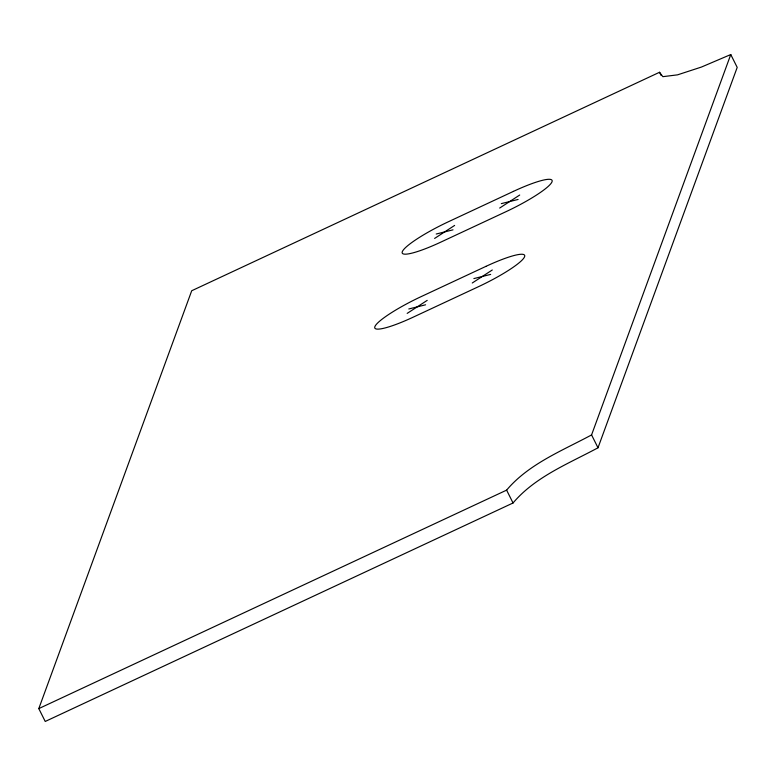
<?xml version="1.0" encoding="UTF-8"?>
<svg xmlns="http://www.w3.org/2000/svg" width="776" height="776" viewBox="0 0 776 776"><rect width="100%" height="100%" fill="white"/><g stroke="black" fill="none" stroke-linecap="round" stroke-linejoin="round"><path stroke-width="1.16" d="M38.8 708.604L191.711 290.748L659.532 72.275L662.85 76.669L677.555 74.845L701.407 67.066L730.769 54.543L737.2 67.396L598.005 447.781C568.488 463.67 535.12 476.803 513.043 502.984L45.231 721.457L38.8 708.604L506.612 490.131C528.689 463.941 562.057 450.808 591.574 434.919L730.769 54.543M434.608 238.436L454.629 225.428M499.686 208.046L519.707 195.028M407.177 313.388L427.198 300.38M472.254 282.998L492.285 269.98M501.306 203.632L518.096 199.451M436.219 234.022L453.009 229.841M473.874 278.584L490.665 274.403M408.797 308.974L425.587 304.793M659.532 72.275L661.133 75.485M591.574 434.919L598.005 447.781M506.612 490.131L513.043 502.984M513.411 191.391L448.334 221.781A47.326 7.518 -26.6 0 0 402.317 251.686A47.326 7.518 -26.6 0 0 440.904 242.083L505.981 211.693A47.326 7.518 -26.6 0 0 552.008 181.778A47.326 7.518 -26.6 0 0 513.411 191.391M485.989 266.343L420.902 296.733A47.326 7.518 -26.6 0 0 374.886 326.638A47.326 7.518 -26.6 0 0 413.472 317.035L478.559 286.645A47.326 7.518 -26.6 0 0 524.576 256.73A47.326 7.518 -26.6 0 0 485.989 266.343"/></g></svg>
